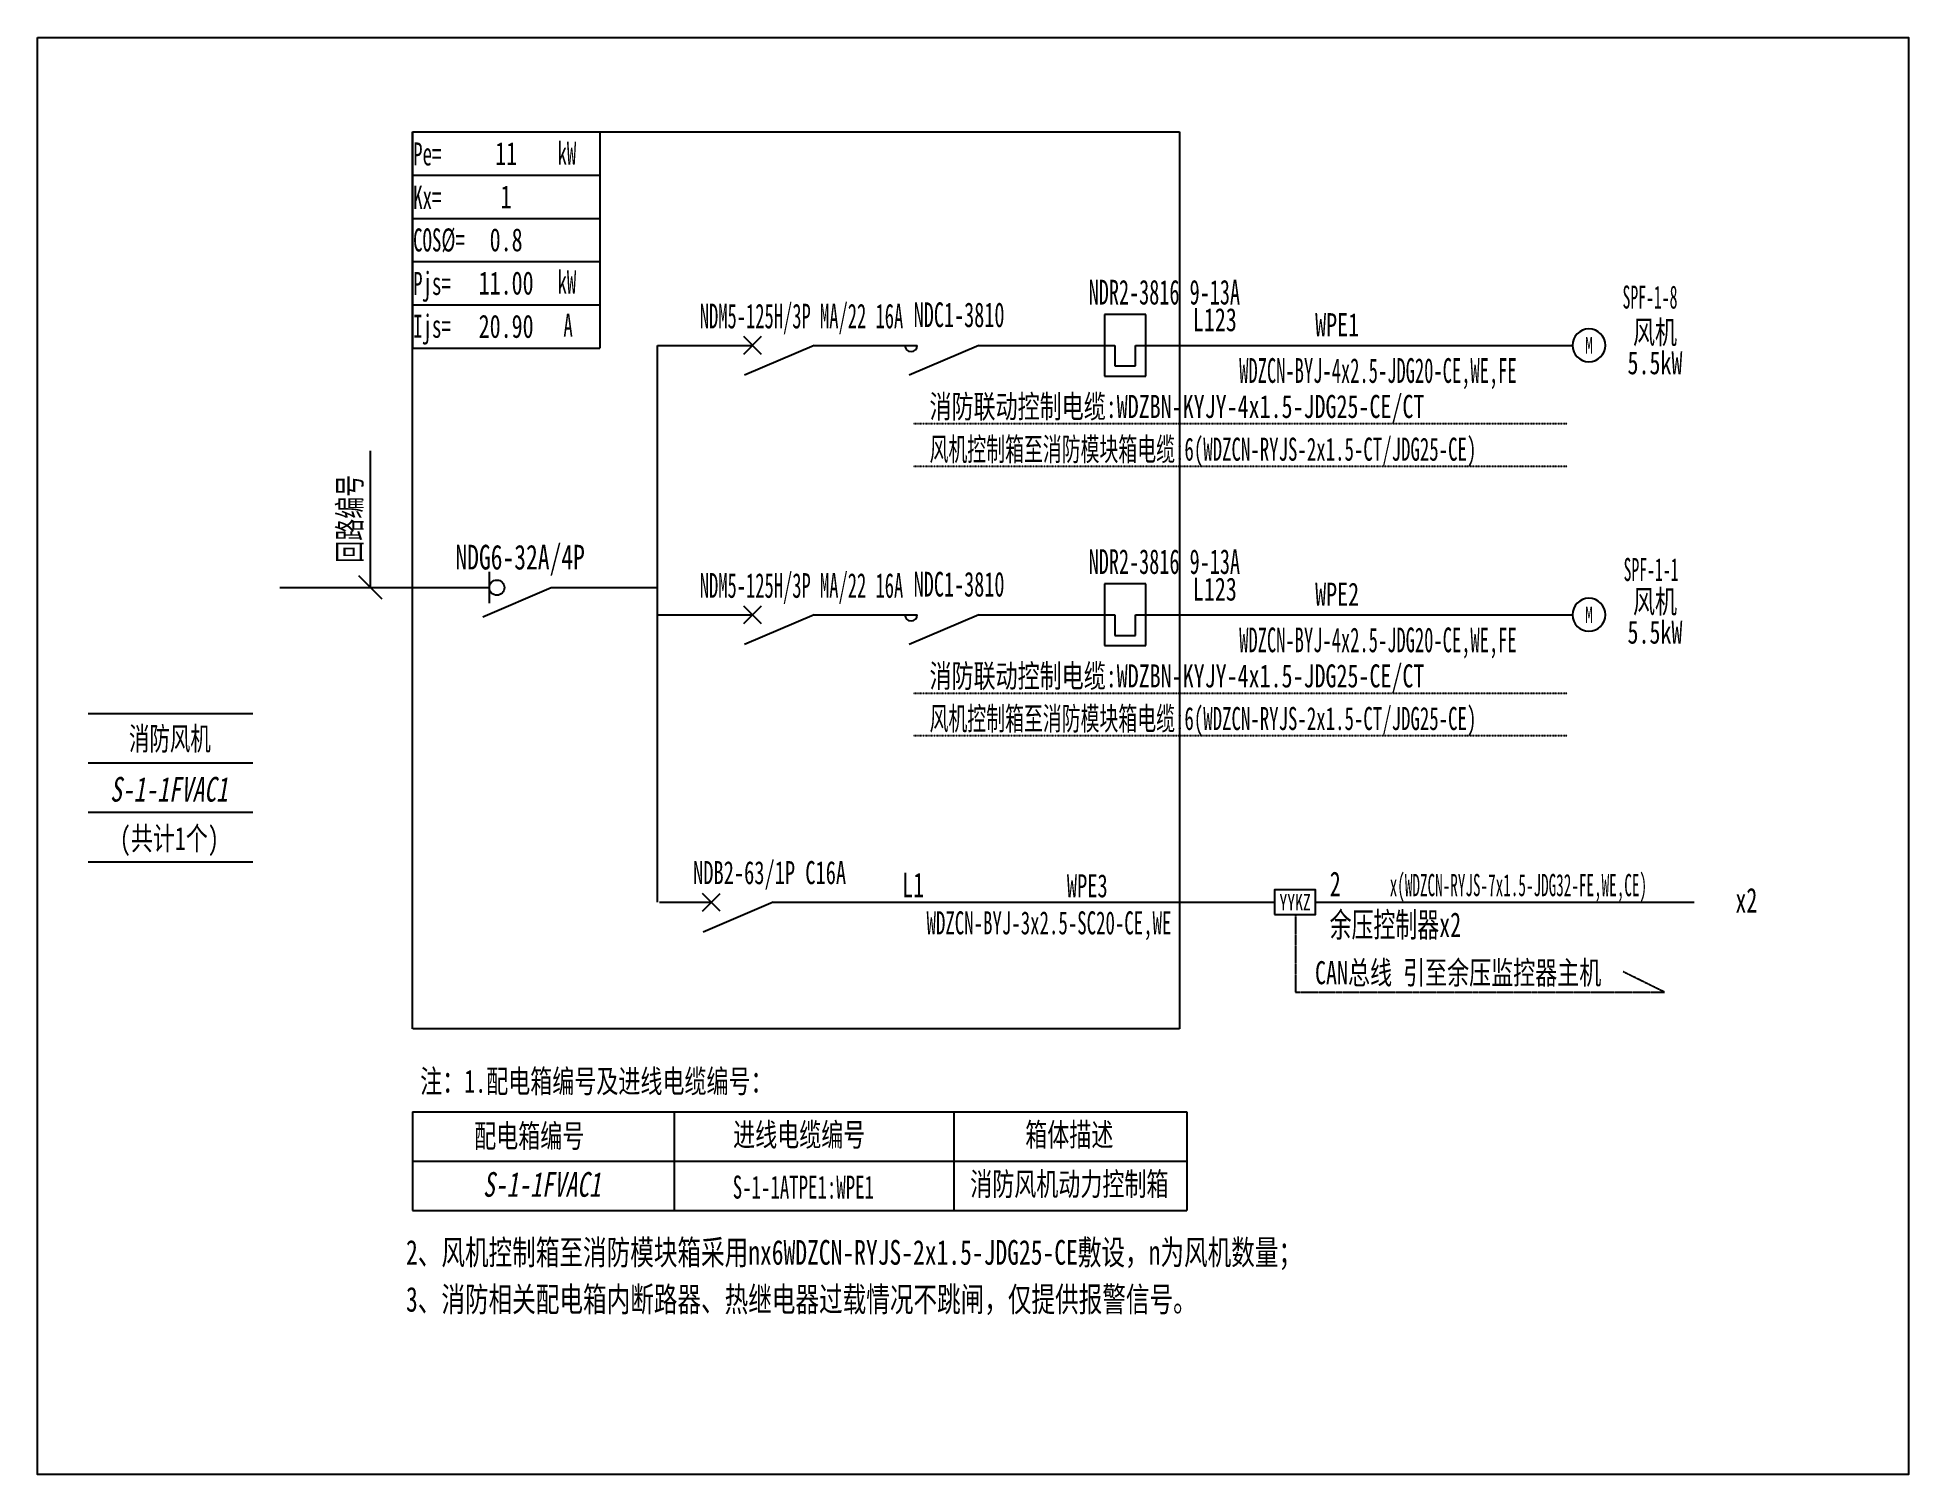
# Model space of a CAD drawing. Extents: x 345016 to 347500, y 295888 to 297796.
import ezdxf
from ezdxf.enums import TextEntityAlignment as Align

# ---------------------------------------------------------------- set-up
doc = ezdxf.new("R2010")
doc.units = 0
doc.header["$MEASUREMENT"] = 0
for name, pattern in [('DASH', [0.35, 0.25, -0.1]), ('DASHDOT', [1, 0.5, -0.25, 0, -0.25]), ('DASHED', [0.75, 0.5, -0.25])]:
    doc.linetypes.add(name, pattern=pattern)
for name, color, linetype in [('D_E_Eqpm(强电设备)', 100, 'Continuous'), ('D_E_Eqpm（强电设备）', 100, 'Continuous'), ('D_E_Text(强电文字)', 51, 'Continuous'), ('D_E_Text（强电文字）', 51, 'Continuous'), ('D_E_Wire(强电线缆)', 10, 'Continuous'), ('D_E_Wire（强电线缆）', 10, 'Continuous'), ('D_Em_Eqpm（消防设备）', 100, 'Continuous'), ('D_T_TableDim（表格尺寸）', 255, 'Continuous'), ('E_E_Text（强电文字）', 51, 'Continuous'), ('系统图', 220, 'Continuous')]:
    doc.layers.add(name, color=color, linetype=linetype)
doc.styles.add('$1$电气', font='', dxfattribs={"width": 0.7})
doc.styles.add('$1$电气箱', font='simhei.ttf', dxfattribs={"width": 0.8, "oblique": 10})
doc.styles.add('$3$电气', font='', dxfattribs={"width": 0.7})
doc.styles.add('电气', font='', dxfattribs={"width": 0.7})
doc.styles.add('电气箱', font='simhei.ttf', dxfattribs={"width": 0.8, "oblique": 10})
doc.styles.get('$1$电气').set_extended_font_data('SimSun')
doc.styles.get('$3$电气').set_extended_font_data('SimSun')
doc.styles.get('电气').set_extended_font_data('SimSun')

# ---------------------------------------------------------------- blocks, each defined once
blk = doc.blocks.new('A$C670F4C17')
at = {"layer": 'D_E_Wire（强电线缆）', "linetype": 'DASHDOT', "ltscale": 0.5}
blk.add_line((0, 0), (7936, 0), dxfattribs=at)
at = {"layer": 'D_E_Text（强电文字）', "style": '电气', "width": 0.7}
blk.add_text('消防联动控制电缆:WDZBN-KYJY-4x1.5-JDG25-CE/CT', height=280, dxfattribs=at).set_placement((198, 68))
blk = doc.blocks.new('A$C70CE04DF')
at = {"layer": 'D_E_Wire（强电线缆）', "linetype": 'DASHDOT', "ltscale": 0.5}
blk.add_line((0, 0), (7936, 0), dxfattribs=at)
at = {"layer": 'D_E_Text（强电文字）', "style": '电气', "width": 0.6}
blk.add_text('风机控制箱至消防模块箱电缆:6(WDZCN-RYJS-2x1.5-CT/JDG25-CE)', height=280, dxfattribs=at).set_placement((198, 68))
blk = doc.blocks.new('1')
at = {"layer": 'D_E_Eqpm(强电设备)'}
for p, q in [((-314387, 61832), (-314387, 61082)), ((-313887, 61832), (-314387, 61832)), ((-313887, 61082), (-313887, 61832)), ((-314262, 61457), (-314262, 61207)), ((-314012, 61207), (-314012, 61457)), ((-314262, 61207), (-314012, 61207)), ((-314387, 61082), (-313887, 61082))]:
    blk.add_line(p, q, dxfattribs=at)
blk = doc.blocks.new('电机')
at = {"layer": 'D_E_Eqpm（强电设备）'}
for start, end in [(90, 180), (180, 270), (0, 90), (270, 0)]:
    blk.add_arc((0, 0), 200, start, end, dxfattribs=at)
at = {"layer": 'D_E_Eqpm（强电设备）', "color": 51, "style": '电气', "width": 0.7}
blk.add_text('M', height=200, dxfattribs=at).set_placement((0, 0), align=Align.MIDDLE)

msp = doc.modelspace()

# ---------------------------------------------------------------- linework, layer by layer
at = {"linetype": 'DASHED'}
for p, q in [((345514.2, 296480.4, 0), (345514.2, 297671.1, 0)), ((345514.2, 297671.1, 0), (346532.2, 297671.1, 0)), ((346532.2, 297671.1, 0), (346532.2, 296480.4, 0)), ((346532.2, 296480.4, 0), (345514.2, 296480.4, 0))]:
    msp.add_line(p, q, dxfattribs=at)
at = {"layer": 'D_E_Eqpm(强电设备)', "color": 100}
for p, q in [((345953.9, 297376.1, 0), (345977.1, 297399.3, 0)), ((345977.1, 297376.1, 0), (345953.9, 297399.3, 0)), ((345977.1, 297399.3, 0), (345953.9, 297376.1, 0)), ((345953.9, 297399.3, 0), (345977.1, 297376.1, 0)), ((346047.5, 297387.7, 0), (345954.9, 297348, 0)), ((346266.2, 297387.7, 0), (346173.6, 297348, 0)), ((345953.9, 297018.4, 0), (345977.1, 297041.6, 0)), ((345977.1, 297018.4, 0), (345953.9, 297041.6, 0)), ((345977.1, 297041.6, 0), (345953.9, 297018.4, 0)), ((345953.9, 297041.6, 0), (345977.1, 297018.4, 0)), ((346047.5, 297030, 0), (345954.9, 296990.4, 0)), ((346266.2, 297030, 0), (346173.6, 296990.4, 0))]:
    msp.add_line(p, q, dxfattribs=at)
for centre in [(346176, 297387.7, 0), (346176, 297030, 0)]:
    msp.add_arc(centre, 8.2, 180, 0, dxfattribs=at)
at = {"layer": 'D_E_Eqpm（强电设备）'}
for p, q in [((345616.2, 297086.8, 0), (345616.2, 297045.3, 0)), ((345899.3, 296636.7, 0), (345922.5, 296659.9, 0)), ((345922.5, 296636.7, 0), (345899.3, 296659.9, 0)), ((345899.3, 296636.7, 0), (345922.5, 296659.9, 0)), ((345922.5, 296636.7, 0), (345899.3, 296659.9, 0)), ((345992.9, 296648.3, 0), (345900.3, 296608.6, 0)), ((345992.9, 296648.3, 0), (345900.3, 296608.6, 0))]:
    msp.add_line(p, q, dxfattribs=at)
at = {"layer": 'D_E_Eqpm（强电设备）', "color": 100}
msp.add_line((345607.7, 297027.3, 0), (345698.2, 297066, 0), dxfattribs=at)
at = {"layer": 'D_E_Eqpm（强电设备）'}
msp.add_circle((345626.3, 297066, 0), 10.1, dxfattribs=at)
at = {"layer": 'D_E_Text（强电文字）'}
for p, q in [((345514.2, 297671.1, 0), (345763, 297671.1, 0)), ((345514.2, 297671.1, 0), (345514.2, 297384, 0)), ((345763, 297671.1, 0), (345763, 297384, 0)), ((345514.2, 297613.7, 0), (345763, 297613.7, 0)), ((345514.2, 297556.3, 0), (345763, 297556.3, 0)), ((345514.2, 297498.9, 0), (345763, 297498.9, 0)), ((345514.2, 297441.4, 0), (345763, 297441.4, 0)), ((345514.2, 297384, 0), (345763, 297384, 0)), ((345458.7, 297066, 0), (345458.7, 297247.5, 0)), ((345474.2, 297050.6, 0), (345443.2, 297081.5, 0))]:
    msp.add_line(p, q, dxfattribs=at)
at = {"layer": 'D_E_Wire(强电线缆)', "color": 10}
for p, q in [((345839.5, 297387.7, 0), (345965.5, 297387.7, 0)), ((346047.5, 297387.7, 0), (346184.2, 297387.7, 0)), ((346266.2, 297387.7, 0), (346446.7, 297387.7, 0)), ((346474, 297387.7, 0), (347053.9, 297387.7, 0)), ((345839.5, 297030, 0), (345965.5, 297030, 0)), ((346047.5, 297030, 0), (346184.2, 297030, 0)), ((346266.2, 297030, 0), (346446.7, 297030, 0)), ((346474, 297030, 0), (347053.9, 297030, 0))]:
    msp.add_line(p, q, dxfattribs=at)
at = {"layer": 'D_E_Wire（强电线缆）'}
for p, q in [((345839.5, 296648.3, 0), (345839.5, 297387.7, 0)), ((345338.4, 297066, 0), (345616.2, 297066, 0)), ((345698.2, 297066, 0), (345839.5, 297066, 0)), ((345842.1, 296648.3, 0), (345910.9, 296648.3, 0)), ((345992.9, 296648.3, 0), (346658.4, 296648.3, 0)), ((346713, 296648.3, 0), (347215.6, 296648.3, 0))]:
    msp.add_line(p, q, dxfattribs=at)
at = {"layer": 'D_E_Wire（强电线缆）', "linetype": 'DASH'}
for p, q in [((346686.5, 296631.9, 0), (346686.5, 296528.9, 0)), ((347176.2, 296528.9, 0), (347121.2, 296556, 0)), ((346686.5, 296528.9, 0), (347176.2, 296528.9, 0))]:
    msp.add_line(p, q, dxfattribs=at)
at = {"layer": 'D_Em_Eqpm（消防设备）', "elevation": 0}
msp.add_lwpolyline([(346658.4, 296631.9), (346713, 296631.9), (346713, 296664.7), (346658.4, 296664.7)], close=True, dxfattribs=at)
at = {"layer": 'D_T_TableDim（表格尺寸）', "color": 255}
for p, q in [((345083.8, 296899, 0), (345302.5, 296899, 0)), ((345083.8, 296833.4, 0), (345302.5, 296833.4, 0)), ((345083.8, 296767.8, 0), (345302.5, 296767.8, 0)), ((345083.8, 296767.8, 0), (345302.5, 296767.8, 0)), ((345083.8, 296767.8, 0), (345302.5, 296767.8, 0)), ((345083.8, 296767.8, 0), (345302.5, 296767.8, 0)), ((345083.8, 296767.8, 0), (345302.5, 296767.8, 0)), ((345083.8, 296702.2, 0), (345302.5, 296702.2, 0))]:
    msp.add_line(p, q, dxfattribs=at)
at = {"layer": 'D_T_TableDim（表格尺寸）', "ltscale": 3.5}
for p, q in [((345514.2, 296370.2, 0), (346542.1, 296370.2, 0)), ((345514.2, 296370.2, 0), (345514.2, 296239, 0)), ((345861.8, 296370.2, 0), (345861.8, 296239, 0)), ((346232.8, 296370.2, 0), (346232.8, 296239, 0)), ((346542.1, 296370.2, 0), (346542.1, 296239, 0)), ((345514.2, 296304.6, 0), (346542.1, 296304.6, 0)), ((345514.2, 296304.6, 0), (346542.1, 296304.6, 0)), ((345861.8, 296304.6, 0), (345861.8, 296239, 0)), ((346232.8, 296304.6, 0), (346232.8, 296239, 0)), ((345514.2, 296239, 0), (346542.1, 296239, 0))]:
    msp.add_line(p, q, dxfattribs=at)
at = {"layer": '系统图', "ltscale": 9973.992009}
msp.add_lwpolyline([(345016.5, 297796.5), (347500, 297796.5), (347500, 295888.5), (345016.5, 295888.5)], close=True, dxfattribs=at)

# ---------------------------------------------------------------- block references
at = {"layer": 'D_E_Eqpm(强电设备)', "color": 100, "xscale": 0.1093677745951316, "yscale": 0.1093677745951316, "zscale": 0.1093677745951316}
for p in [(380816.8, 290666.2, 0), (380816.8, 290308.6, 0)]:
    msp.add_blockref('1', p, dxfattribs=at)
at = {"layer": 'D_E_Eqpm（强电设备）', "xscale": 0.1093677745951316, "yscale": 0.1093677745951316, "zscale": 0.1093677745951316}
for p in [(347075.8, 297387.7, 0), (347075.8, 297030, 0)]:
    msp.add_blockref('电机', p, dxfattribs=at)
at = {"layer": 'D_E_Wire（强电线缆）', "xscale": 0.1093677745951316, "yscale": 0.1093677745951316, "zscale": 0.1093677745951316}
for name, p in [('A$C670F4C17', (346178.9, 297283.8, 0)), ('A$C70CE04DF', (346178.9, 297227.1, 0)), ('A$C670F4C17', (346178.9, 296926.1, 0)), ('A$C70CE04DF', (346178.9, 296869.5, 0))]:
    msp.add_blockref(name, p, dxfattribs=at)

# ---------------------------------------------------------------- texts
at = {"layer": 'D_E_Text(强电文字)', "color": 51, "style": '电气'}
for s, width, p in [('NDR2-3816 9-13A', 0.6, (346411.8, 297441.9, 0)), ('NDM5-125H/3P MA/22 16A', 0.55, (345895.6, 297410.2, 0)), ('NDC1-3810', 0.6, (346179.5, 297411.9, 0)), ('NDR2-3816 9-13A', 0.6, (346411.8, 297084.2, 0)), ('NDM5-125H/3P MA/22 16A', 0.55, (345895.6, 297052.5, 0)), ('NDC1-3810', 0.6, (346179.5, 297054.2, 0))]:
    msp.add_text(s, height=32.81, dxfattribs=dict(at, width=width)).set_placement(p)
at = {"layer": 'D_E_Text(强电文字)', "color": 51, "style": '电气', "width": 0.55}
for p in [(346795.7, 297350.3, 0), (346795.7, 296992.7, 0)]:
    msp.add_text('WDZCN-BYJ-4x2.5-JDG20-CE,WE,FE', height=32.81, dxfattribs=at).set_placement(p, align=Align.MIDDLE)
at = {"layer": 'D_E_Text(强电文字)', "color": 51, "style": '$3$电气', "width": 0.7}
msp.add_text('NDG6-32A/4P', height=32.81, dxfattribs=at).set_placement((345657.2, 297090.1, 0), align=Align.CENTER)
at = {"layer": 'D_E_Text（强电文字）', "linetype": 'Continuous', "style": '电气', "width": 0.6}
for s, height, p in [('Pe=', 30.62, (345515.2, 297626.5, 0)), ('kW', 30.62, (345706.7, 297627.5, 0)), ('Kx=', 30.62, (345515.2, 297568.9, 0)), ('COS%%C=', 30.62, (345515.2, 297512.3, 0)), ('Pjs=', 30.62, (345515.2, 297454.6, 0)), ('kW', 30.62, (345706.7, 297456.5, 0)), ('Ijs=', 30.62, (345515.2, 297397.8, 0)), ('A', 30.6, (345714.6, 297399.1, 0))]:
    msp.add_text(s, height=height, dxfattribs=at).set_placement(p)
at = {"layer": 'D_E_Text（强电文字）'}
for s, style, width, p in [('SPF-1-8', '电气', 0.5, (347156.8, 297436.5, 0)), ('SPF-1-1', '电气', 0.5, (347158.2, 297074.8, 0)), ('(共计1个)', '$1$电气', 0.7, (345191.6, 296717.8, 0))]:
    msp.add_text(s, height=30.62, dxfattribs=dict(at, style=style, width=width)).set_placement(p, align=Align.CENTER)
at = {"layer": 'D_E_Text（强电文字）', "style": '电气', "width": 0.7}
for s, height, p in [('L123', 30.62, (346550.1, 297406.5, 0)), ('L123', 30.62, (346550.1, 297048.8, 0)), ('注：1.配电箱编号及进线电缆编号：', 30.623, (345524.5, 296395.4, 0)), (' 2、风机控制箱至消防模块箱采用nx6WDZCN-RYJS-2x1.5-JDG25-CE敷设，n为风机数量；', 32.81, (345490.1, 296167.1, 0)), (' 3、消防相关配电箱内断路器、热继电器过载情况不跳闸，仅提供报警信号。', 32.81, (345490.1, 296104.8, 0))]:
    msp.add_text(s, height=height, dxfattribs=at).set_placement(p)
at = {"layer": 'D_E_Text（强电文字）', "color": 51, "style": '电气', "width": 0.7}
for s, p in [('WPE1', (346712.4, 297399.8, 0)), ('WPE2', (346712.4, 297042.1, 0))]:
    msp.add_text(s, height=30.62, dxfattribs=at).set_placement(p)
at = {"layer": 'D_E_Text（强电文字）'}
for s, height, style, width, p in [('风机', 30.62, '电气', 0.7, (347163.4, 297405.7, 0)), ('5.5kW', 30.62, '电气', 0.7, (347163.4, 297365, 0)), ('风机', 30.62, '电气', 0.7, (347163.4, 297048.1, 0)), ('5.5kW', 30.62, '电气', 0.7, (347163.4, 297007.4, 0)), ('消防风机', 30.62, '$1$电气', 0.65, (345192.3, 296866.1, 0)), ('NDB2-63/1P C16A', 30.623, '电气', 0.65, (345988.3, 296685.2, 0)), ('WDZCN-BYJ-3x2.5-SC20-CE,WE', 30.623, '电气', 0.6, (346359.1, 296617.3, 0)), ('CAN总线 引至余压监控器主机', 30.623, '电气', 0.7, (346902.2, 296555.6, 0)), ('配电箱编号', 30.62, '电气', 0.7, (345669.3, 296338.8, 0)), ('进线电缆编号', 30.62, '电气', 0.7, (346027.6, 296340.4, 0)), ('箱体描述', 30.62, '电气', 0.7, (346386.1, 296340.4, 0)), ('S-1-1ATPE1:WPE1', 30.623, '电气', 0.6, (346033.1, 296270.2, 0)), ('消防风机动力控制箱', 30.62, '电气', 0.7, (346386.1, 296274.8, 0))]:
    msp.add_text(s, height=height, dxfattribs=dict(at, style=style, width=width)).set_placement(p, align=Align.MIDDLE)
at = {"layer": 'D_E_Text（强电文字）', "style": '$3$电气', "width": 0.7}
msp.add_text('回路编号', height=30.62, rotation=90, dxfattribs=at).set_placement((345446.3, 297099, 0))
at = {"layer": 'D_E_Text（强电文字）', "oblique": 10, "width": 0.7}
for style, p in [('$1$电气箱', (345191, 296798.3, 0)), ('电气箱', (345686, 296273.7, 0))]:
    msp.add_text('S-1-1FVAC1', height=32.81, dxfattribs=dict(at, style=style)).set_placement(p, align=Align.MIDDLE)
at = {"layer": 'D_E_Text（强电文字）', "color": 51, "style": '电气', "width": 0.5}
msp.add_text('x(WDZCN-RYJS-7x1.5-JDG32-FE,WE,CE)', height=29.529, dxfattribs=at).set_placement((346982.1, 296656.4, 0), align=Align.CENTER)
at = {"layer": 'D_E_Text（强电文字）', "width": 248.789, "attachment_point": 5, "style": '电气'}
for s, insert, char_height in [('11', (345638.6, 297642.4, 0), 30.62), ('1', (345638.6, 297585, 0), 30.6), ('0.8', (345638.6, 297527.6, 0), 30.62), ('{\\C200;11.00}', (345638.6, 297470.2, 0), 30.623), ('{\\C200;20.90}', (345638.6, 297412.7, 0), 30.623)]:
    msp.add_mtext(s, dxfattribs=dict(at, insert=insert, char_height=char_height))
at = {"layer": 'D_Em_Eqpm（消防设备）', "color": 51, "style": '电气', "width": 0.7}
msp.add_text('YYKZ', height=21.87, dxfattribs=at).set_placement((346685.8, 296637.6, 0), align=Align.CENTER)
at = {"layer": 'E_E_Text（强电文字）', "linetype": 'Continuous', "style": '电气', "width": 0.65}
for s, height, p in [('L1', 32.81, (346164.3, 296654.9, 0)), ('2', 32.8, (346731.8, 296656.3, 0)), ('x2', 32.81, (347270.2, 296634.6, 0)), ('余压控制器x2', 32.81, (346731.6, 296602.1, 0))]:
    msp.add_text(s, height=height, dxfattribs=at).set_placement(p)
msp.add_text('WPE3', height=30.62, dxfattribs=at).set_placement((346409.9, 296654.9, 0), align=Align.CENTER)

doc.saveas('drawing.dxf')
